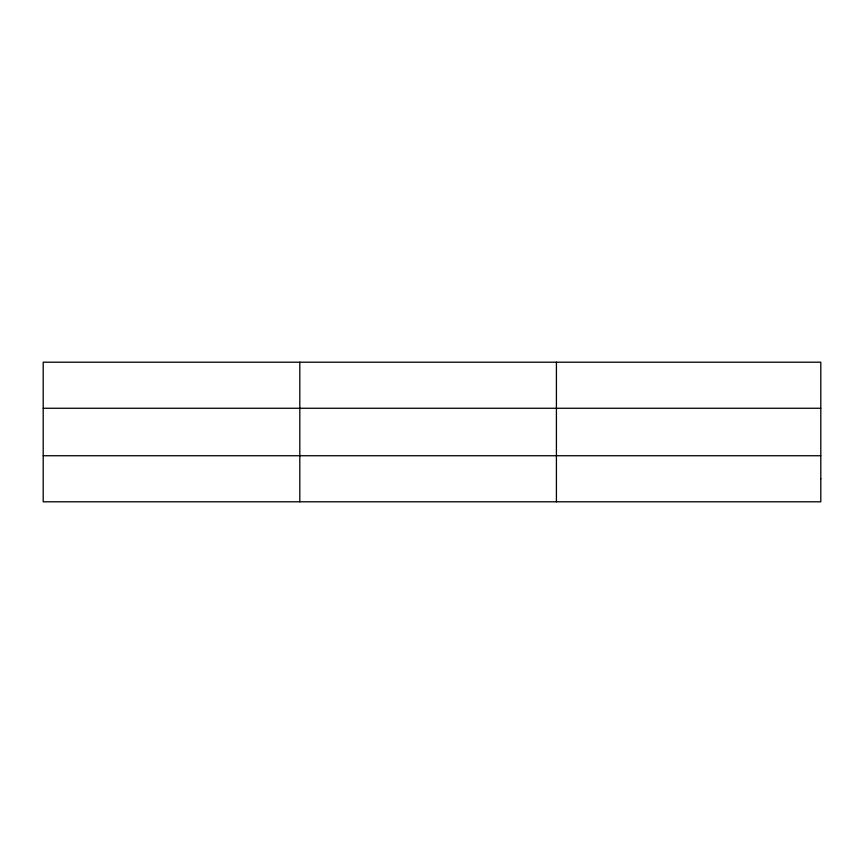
<?xml version="1.0" encoding="UTF-8"?>
<svg xmlns="http://www.w3.org/2000/svg" width="864" height="864" viewBox="0 0 864 864"><rect width="100%" height="100%" fill="white"/><g stroke="black" fill="none" stroke-linecap="round" stroke-linejoin="round"><path stroke-width="1.3" d="M299.808 501.8L299.808 362.2M556.416 501.8L556.416 362.2M43.2 408.262L820.8 408.262M43.2 455.738L820.8 455.738M820.8 478.764L820.8 501.8L43.2 501.8L43.2 362.2L820.8 362.2L820.8 478.764"/></g></svg>
